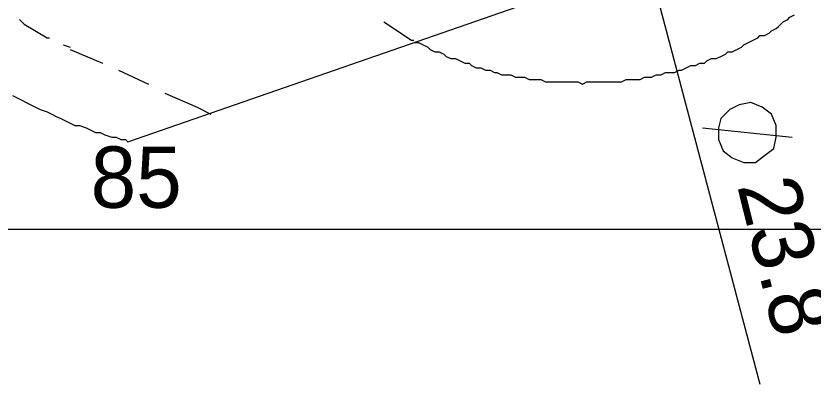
# Model space of a CAD drawing. Header units: millimetres. Extents: x 89051 to 218395, y -330386 to -125649.
# Drawn here: x 92696.8 to 92873.8, y -134391.2 to -134309.5 of the extents above; entities that cross this region are included whole.
import ezdxf

# ---------------------------------------------------------------- set-up
doc = ezdxf.new("R2010")
doc.units = ezdxf.units.MM
doc.header["$LTSCALE"] = 13
doc.layers.add('C00-00-00', color=7, linetype='Continuous')
doc.layers.add('铁心', color=3, linetype='Continuous', lineweight=0)
doc.styles.get("Standard").update_dxf_attribs({"font": 'gbenor.shx', "bigfont": 'gbcbig.shx'})

msp = doc.modelspace()

# ---------------------------------------------------------------- linework, layer by layer
at = {"layer": 'C00-00-00', "lineweight": 15}
for points in [[(92721.65, -134337.37), (92818.97, -134303.56)], [(92785.17, -134315.35), (92786.19, -134315.35), (92787.22, -134315.86), (92788.24, -134316.37), (92788.75, -134316.88), (92789.78, -134317.39), (92790.8, -134317.39), (92791.83, -134317.91), (92792.34, -134318.42), (92793.36, -134318.93), (92794.39, -134318.93), (92795.41, -134319.44), (92796.44, -134319.96), (92797.46, -134319.96), (92797.97, -134320.47), (92799, -134320.98), (92800.02, -134320.98), (92801.05, -134321.49), (92802.07, -134321.49), (92803.09, -134322), (92803.61, -134322), (92804.63, -134322.52), (92805.66, -134322.52), (92806.68, -134322.52), (92807.7, -134323.03), (92808.73, -134323.03), (92809.75, -134323.03), (92810.78, -134323.54), (92811.8, -134323.54), (92812.83, -134323.54), (92813.34, -134323.54), (92814.36, -134324.05), (92815.39, -134324.05), (92816.41, -134324.05), (92817.44, -134324.05), (92818.46, -134324.05), (92819.49, -134324.05), (92820.51, -134324.05), (92821.53, -134324.05), (92822.56, -134324.57), (92823.58, -134324.05), (92824.61, -134324.05), (92825.12, -134324.05), (92826.14, -134324.05), (92827.17, -134324.05), (92828.19, -134324.05), (92829.22, -134324.05), (92830.24, -134324.05), (92831.27, -134324.05), (92832.29, -134323.54), (92833.32, -134323.54), (92834.34, -134323.54), (92835.36, -134323.54), (92836.39, -134323.03), (92836.9, -134323.03), (92837.93, -134323.03), (92838.95, -134322.52), (92839.98, -134322.52), (92841, -134322), (92842.02, -134322), (92843.05, -134322), (92844.07, -134321.49), (92844.59, -134321.49), (92845.61, -134320.98), (92846.63, -134320.47), (92847.66, -134320.47), (92848.68, -134319.96), (92849.71, -134319.96), (92850.22, -134319.44), (92851.24, -134318.93), (92852.27, -134318.93), (92853.29, -134318.42), (92854.32, -134317.91), (92854.83, -134317.39), (92855.85, -134317.39), (92856.88, -134316.88), (92857.9, -134316.37), (92858.42, -134315.86), (92859.44, -134315.35), (92860.46, -134314.83), (92861.49, -134314.32), (92862, -134313.81), (92863.03, -134313.81), (92864.05, -134313.3), (92864.56, -134312.78), (92865.59, -134312.27), (92866.1, -134311.76), (92867.12, -134310.74), (92868.15, -134310.22), (92868.66, -134309.71), (92869.68, -134309.2)], [(92697.57, -134310.22), (92698.6, -134311.25)], [(92778.51, -134310.74), (92784.65, -134314.83)], [(92698.6, -134311.25), (92703.72, -134314.32)], [(92703.72, -134314.32), (92704.23, -134314.32)], [(92707.31, -134315.86), (92708.84, -134316.37)], [(92784.65, -134314.83), (92785.17, -134314.83)], [(92708.84, -134316.88), (92716.01, -134319.96)], [(92719.6, -134321.49), (92726.26, -134324.57)], [(92729.84, -134326.61), (92737.02, -134329.69)], [(92696.04, -134327.13), (92697.06, -134327.64), (92698.09, -134328.15), (92699.11, -134328.66), (92700.14, -134329.18), (92701.16, -134329.69), (92702.18, -134330.2), (92703.72, -134330.71), (92704.75, -134331.22), (92705.77, -134331.74), (92706.79, -134332.25), (92707.82, -134332.76), (92708.84, -134333.27), (92709.87, -134333.79), (92710.89, -134333.79), (92712.43, -134334.3), (92713.45, -134334.81), (92714.48, -134335.32), (92715.5, -134335.32), (92716.53, -134335.83), (92718.06, -134336.35), (92719.09, -134336.35), (92720.11, -134336.86), (92721.14, -134336.86), (92721.65, -134337.37)], [(92737.02, -134329.69), (92740.09, -134331.22)]]:
    msp.add_lwpolyline(points, dxfattribs=at)
at = {"layer": '铁心', "lineweight": 13}
for points in [[(92835.88, -134292.81), (92862, -134391.16)], [(92849.2, -134334.3), (92869.17, -134336.35)], [(92902.98, -134356.84), (92542.37, -134356.84)]]:
    msp.add_lwpolyline(points, dxfattribs=at)
msp.add_lwpolyline([(92860.98, -134341.98), (92863.03, -134340.44), (92865.07, -134338.91), (92865.59, -134336.35), (92865.59, -134333.79), (92864.56, -134331.22), (92862.51, -134329.69), (92859.95, -134328.66), (92857.39, -134329.18), (92855.34, -134330.2), (92853.29, -134332.25), (92852.78, -134334.3), (92852.78, -134336.86), (92853.81, -134339.42), (92855.85, -134340.96), (92858.42, -134341.98)], close=True, dxfattribs=at)

# ---------------------------------------------------------------- texts
at = {"layer": '铁心', "lineweight": 13, "insert": (92708.33, -134352.23), "char_height": 13.605, "attachment_point": 7}
msp.add_mtext('{\\fCenturyGothic|b0|i0|c0; 85 }', dxfattribs=at)
at = {"layer": '铁心', "lineweight": 13, "insert": (92870.08, -134343.81), "char_height": 13.6014, "attachment_point": 1, "rotation": 284}
msp.add_mtext('{\\fCenturyGothic|b0|i0|c0;23.8 }', dxfattribs=at)

doc.saveas('drawing.dxf')
